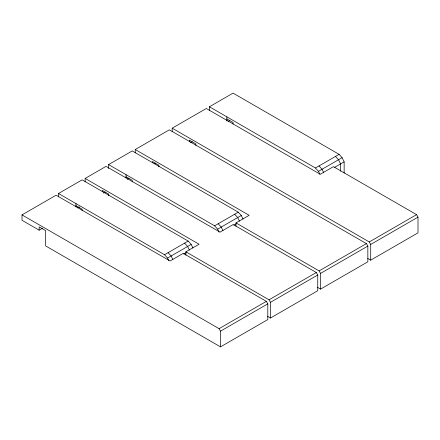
<?xml version="1.0" encoding="UTF-8"?>
<svg xmlns="http://www.w3.org/2000/svg" width="440" height="440" viewBox="0 0 440 440"><rect width="100%" height="100%" fill="white"/><g stroke="black" fill="none" stroke-linecap="round" stroke-linejoin="round"><path stroke-width="0.66" d="M340.566 171.215L340.566 163.922L338.531 159.742L335.522 156.404M58.504 196.873L58.504 193.507L82.148 179.856L188.177 241.071L191.191 244.409L192.935 247.995M108.592 168.625L108.592 164.588L132.237 150.937L238.271 212.152L241.28 215.49L243.023 219.076M39.154 230.175L22 220.275L22 214.896L56.117 195.195L170.06 260.981L183.238 253.369L266.365 301.367L267.801 303.848L267.801 319.567L220.501 346.874L45.65 245.922L45.65 230.615L39.154 226.864L39.154 230.175L42.686 228.14M85.14 181.803L85.14 178.442L106.073 166.353L220.017 232.139L233.195 224.527L316.322 272.52L317.757 275.006L317.757 290.725L270.463 318.032L267.504 316.327M135.229 152.884L135.229 149.523L169.345 129.828L366.41 243.606L367.846 246.087L367.846 261.805L320.551 289.113L317.592 287.408M172.2 131.538L172.2 128.178L206.316 108.482L320.26 174.262L333.438 166.656L416.565 214.649L418 217.129L418 232.854L370.706 260.161L367.73 258.44M209.418 110.814L209.418 106.777L233.063 93.126L339.091 154.341L342.106 157.68L344.141 161.86L344.141 173.129M77.699 207.922L79.475 206.899M103.455 193.05L105.199 192.044M127.199 179.344L128.97 178.321M154.149 163.785L155.32 163.108M190.531 142.78L192.297 141.763M228.025 121.534L229.796 120.511M58.504 193.507L164.532 254.722L188.177 241.071M108.592 164.588L214.621 225.808L238.271 212.152M209.418 106.777L315.447 167.992L339.091 154.341M164.532 254.722L167.541 258.06L191.191 244.409M214.621 225.808L217.63 229.141L241.28 215.49M315.447 167.992L318.456 171.331L342.106 157.68M185.9 255.178L185.9 251.834L199.078 244.228L85.14 178.442M235.989 226.259L235.989 222.915L249.172 215.309L135.229 149.523M183.761 254.051L186.12 252.692M233.849 225.137L236.209 223.773M334.675 167.321L344.141 161.86M22 214.896L219.071 328.669L266.365 301.367M185.9 251.834L269.027 299.827L316.322 272.52M235.989 222.915L319.116 270.908L366.41 243.606M172.2 128.178L369.27 241.956L416.565 214.649M220.501 346.874L220.501 331.155L267.801 303.848M270.463 318.032L270.463 302.313L317.757 275.006M320.551 289.113L320.551 273.394L367.846 246.087M370.706 260.161L370.706 244.437L418 217.129M226.842 118.905L233.063 122.502L233.063 124.053M126.016 176.721L132.237 180.312L132.237 181.863M75.928 205.634L82.148 209.231L82.148 210.782M319.027 165.924L322.036 169.263L323.785 172.849M234.696 214.214L237.705 217.553L239.454 221.139M218.202 223.735L221.216 227.073L222.959 230.659M184.608 243.133L187.616 246.472L189.36 250.058M168.113 252.654L171.121 255.992L172.871 259.578M369.27 241.956L370.706 244.437M319.116 270.908L320.551 273.394M269.027 299.827L270.463 302.313M219.071 328.669L220.501 331.155M318.456 171.331L319.908 174.317M217.63 229.141L219.082 232.128M167.541 258.06L168.707 260.453M226.842 116.837L226.842 120.89M195.85 145.448L195.85 143.897L189.354 140.151L189.354 141.471M158.879 166.798L158.879 165.242L152.383 161.496L152.383 162.816M126.016 174.647L126.016 178.041M108.785 195.712L108.785 194.161L102.295 190.416L102.295 191.736M75.928 203.566L75.928 206.96"/></g></svg>
